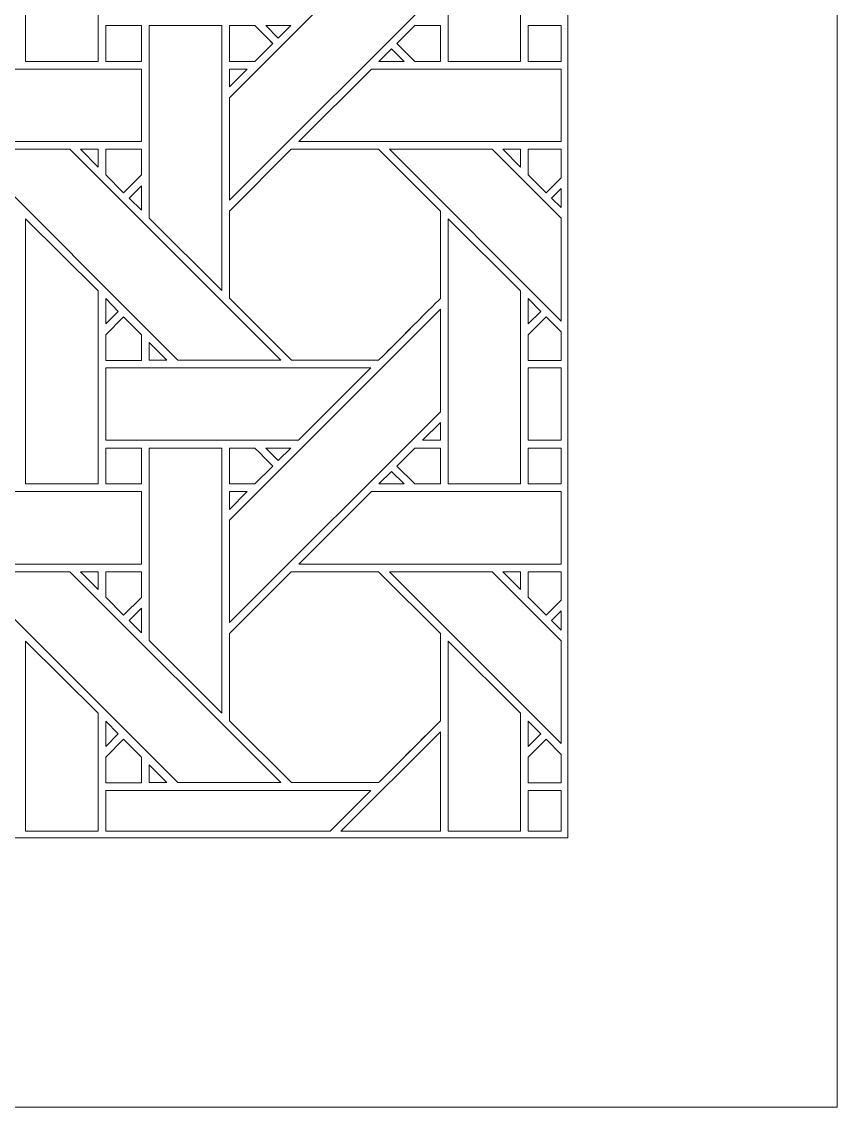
# Model space of a CAD drawing. Header units: inches. Extents: x 8.9 to 15.9, y 4.1 to 14.1.
# Drawn here: x 14.051 to 15.883, y 4.095 to 6.533 of the extents above; entities that cross this region are included whole.
import ezdxf

# ---------------------------------------------------------------- set-up
doc = ezdxf.new("R2010")
doc.units = ezdxf.units.IN
doc.header["$MEASUREMENT"] = 0
doc.layers.add('Design', color=7, linetype='Continuous', lineweight=0)

msp = doc.modelspace()

# ---------------------------------------------------------------- linework, layer by layer
at = {"layer": 'Design'}
for points, knots in [([(12.3829, 14.0948), (10.4499, 14.0948), (8.8829, 12.5278), (8.8829, 10.5948), (8.8829, 10.5948), (8.8829, 4.0948), (8.8829, 4.0948), (8.8829, 4.0948), (15.8829, 4.0948), (15.8829, 4.0948), (15.8829, 4.0948), (15.8829, 10.5948), (15.8829, 10.5948), (15.8829, 12.5278), (14.3159, 14.0948), (12.3829, 14.0948)], [0, 0, 0, 0, 1, 1, 1, 2, 2, 2, 3, 3, 3, 4, 4, 4, 5, 5, 5, 5]), ([(12.3829, 13.4898), (10.7865, 13.4898), (9.4879, 12.1911), (9.4879, 10.5948), (9.4879, 10.5948), (9.4879, 4.6998), (9.4879, 4.6998), (9.4879, 4.6998), (15.2779, 4.6998), (15.2779, 4.6998), (15.2779, 4.6998), (15.2779, 10.5948), (15.2779, 10.5948), (15.2779, 12.1911), (13.9792, 13.4898), (12.3829, 13.4898)], [0, 0, 0, 0, 1, 1, 1, 2, 2, 2, 3, 3, 3, 4, 4, 4, 5, 5, 5, 5]), ([(14.0599, 6.4432), (14.0599, 6.4432), (14.0599, 7.0391), (14.0599, 7.0391), (14.0599, 7.0391), (14.2227, 6.8769), (14.2227, 6.8769), (14.2227, 6.8769), (14.2227, 6.4432), (14.2227, 6.4432), (14.2227, 6.4432), (14.0599, 6.4432), (14.0599, 6.4432)], [0, 0, 0, 0, 1, 1, 1, 2, 2, 2, 3, 3, 3, 4, 4, 4, 4]), ([(15.0087, 6.4432), (15.0087, 6.4432), (15.0087, 7.0391), (15.0087, 7.0391), (15.0087, 7.0391), (15.1714, 6.8769), (15.1714, 6.8769), (15.1714, 6.8769), (15.1714, 6.4432), (15.1714, 6.4432), (15.1714, 6.4432), (15.0087, 6.4432), (15.0087, 6.4432)], [0, 0, 0, 0, 1, 1, 1, 2, 2, 2, 3, 3, 3, 4, 4, 4, 4]), ([(14.5179, 6.1318), (14.5179, 6.1318), (14.5179, 6.3619), (14.5179, 6.3619), (14.5179, 6.3619), (14.9915, 6.8355), (14.9915, 6.8355), (14.9915, 6.8355), (14.9915, 6.6055), (14.9915, 6.6055), (14.9915, 6.6055), (14.5179, 6.1318), (14.5179, 6.1318)], [0, 0, 0, 0, 1, 1, 1, 2, 2, 2, 3, 3, 3, 4, 4, 4, 4]), ([(14.3203, 6.4432), (14.3203, 6.4432), (14.24, 6.4432), (14.24, 6.4432), (14.24, 6.4432), (14.24, 6.524), (14.24, 6.524), (14.24, 6.524), (14.3203, 6.524), (14.3203, 6.524), (14.3203, 6.524), (14.3203, 6.4432), (14.3203, 6.4432)], [0, 0, 0, 0, 1, 1, 1, 2, 2, 2, 3, 3, 3, 4, 4, 4, 4]), ([(14.24, 6.4432), (14.24, 6.4432), (14.24, 6.524), (14.24, 6.524), (14.24, 6.524), (14.3203, 6.524), (14.3203, 6.524), (14.3203, 6.524), (14.3203, 6.4432), (14.3203, 6.4432), (14.3203, 6.4432), (14.24, 6.4432), (14.24, 6.4432)], [0, 0, 0, 0, 1, 1, 1, 2, 2, 2, 3, 3, 3, 4, 4, 4, 4]), ([(14.5007, 5.9289), (14.5007, 5.9289), (14.3378, 6.0918), (14.3378, 6.0918), (14.3378, 6.0918), (14.3378, 6.524), (14.3378, 6.524), (14.3378, 6.524), (14.5007, 6.524), (14.5007, 6.524), (14.5007, 6.524), (14.5007, 5.9289), (14.5007, 5.9289)], [0, 0, 0, 0, 1, 1, 1, 2, 2, 2, 3, 3, 3, 4, 4, 4, 4]), ([(14.5749, 6.524), (14.5801, 6.5189), (14.6108, 6.4881), (14.6153, 6.4836), (14.6153, 6.4836), (14.5748, 6.4432), (14.5748, 6.4432), (14.5748, 6.4432), (14.5179, 6.4432), (14.5179, 6.4432), (14.5179, 6.4432), (14.5179, 6.524), (14.5179, 6.524), (14.5179, 6.524), (14.5749, 6.524), (14.5749, 6.524)], [0, 0, 0, 0, 1, 1, 1, 2, 2, 2, 3, 3, 3, 4, 4, 4, 5, 5, 5, 5]), ([(14.5179, 6.4432), (14.5179, 6.4432), (14.5179, 6.524), (14.5179, 6.524), (14.5179, 6.524), (14.5749, 6.524), (14.5749, 6.524), (14.5803, 6.5187), (14.6111, 6.4878), (14.6153, 6.4836), (14.6153, 6.4836), (14.5748, 6.4432), (14.5748, 6.4432), (14.5748, 6.4432), (14.5179, 6.4432), (14.5179, 6.4432)], [0, 0, 0, 0, 1, 1, 1, 2, 2, 2, 3, 3, 3, 4, 4, 4, 5, 5, 5, 5]), ([(14.5993, 6.524), (14.5993, 6.524), (14.6557, 6.524), (14.6557, 6.524), (14.6557, 6.524), (14.6275, 6.4958), (14.6275, 6.4958), (14.6275, 6.4958), (14.5993, 6.524), (14.5993, 6.524)], [0, 0, 0, 0, 1, 1, 1, 2, 2, 2, 3, 3, 3, 3]), ([(14.9915, 6.524), (14.9915, 6.524), (14.9915, 6.4432), (14.9915, 6.4432), (14.9915, 6.4432), (14.9344, 6.4432), (14.9344, 6.4432), (14.9344, 6.4432), (14.8941, 6.4836), (14.8941, 6.4836), (14.8941, 6.4836), (14.9345, 6.524), (14.9345, 6.524), (14.9345, 6.524), (14.9915, 6.524), (14.9915, 6.524)], [0, 0, 0, 0, 1, 1, 1, 2, 2, 2, 3, 3, 3, 4, 4, 4, 5, 5, 5, 5]), ([(14.8941, 6.4836), (14.8941, 6.4836), (14.9345, 6.524), (14.9345, 6.524), (14.9345, 6.524), (14.9915, 6.524), (14.9915, 6.524), (14.9915, 6.524), (14.9915, 6.4432), (14.9915, 6.4432), (14.9915, 6.4432), (14.9344, 6.4432), (14.9344, 6.4432), (14.9344, 6.4432), (14.8941, 6.4836), (14.8941, 6.4836)], [0, 0, 0, 0, 1, 1, 1, 2, 2, 2, 3, 3, 3, 4, 4, 4, 5, 5, 5, 5]), ([(15.2629, 6.4432), (15.2629, 6.4432), (15.1887, 6.4432), (15.1887, 6.4432), (15.1887, 6.4432), (15.1887, 6.524), (15.1887, 6.524), (15.1887, 6.524), (15.2629, 6.524), (15.2629, 6.524), (15.2629, 6.524), (15.2629, 6.4432), (15.2629, 6.4432)], [0, 0, 0, 0, 1, 1, 1, 2, 2, 2, 3, 3, 3, 4, 4, 4, 4]), ([(15.2629, 6.4432), (15.2629, 6.4432), (15.1887, 6.4432), (15.1887, 6.4432), (15.1887, 6.4432), (15.1887, 6.524), (15.1887, 6.524), (15.1887, 6.524), (15.2629, 6.524), (15.2629, 6.524), (15.2629, 6.524), (15.2629, 6.4432), (15.2629, 6.4432)], [0, 0, 0, 0, 1, 1, 1, 2, 2, 2, 3, 3, 3, 4, 4, 4, 4]), ([(14.8819, 6.4715), (14.8819, 6.4715), (14.9102, 6.4432), (14.9102, 6.4432), (14.9102, 6.4432), (14.8537, 6.4432), (14.8537, 6.4432), (14.8537, 6.4432), (14.8819, 6.4715), (14.8819, 6.4715)], [0, 0, 0, 0, 1, 1, 1, 2, 2, 2, 3, 3, 3, 3]), ([(14.3203, 6.4261), (14.3203, 6.4261), (14.3203, 6.2633), (14.3203, 6.2633), (14.3203, 6.2633), (13.725, 6.2633), (13.725, 6.2633), (13.725, 6.2633), (13.8878, 6.4261), (13.8878, 6.4261), (13.8878, 6.4261), (14.3203, 6.4261), (14.3203, 6.4261)], [0, 0, 0, 0, 1, 1, 1, 2, 2, 2, 3, 3, 3, 4, 4, 4, 4]), ([(14.5577, 6.4261), (14.5577, 6.4261), (14.5179, 6.3863), (14.5179, 6.3863), (14.5179, 6.3863), (14.5179, 6.4261), (14.5179, 6.4261), (14.5179, 6.4261), (14.5577, 6.4261), (14.5577, 6.4261)], [0, 0, 0, 0, 1, 1, 1, 2, 2, 2, 3, 3, 3, 3]), ([(15.2629, 6.2633), (15.2629, 6.2633), (14.6737, 6.2633), (14.6737, 6.2633), (14.6737, 6.2633), (14.8365, 6.4261), (14.8365, 6.4261), (14.8365, 6.4261), (15.2629, 6.4261), (15.2629, 6.4261), (15.2629, 6.4261), (15.2629, 6.2633), (15.2629, 6.2633)], [0, 0, 0, 0, 1, 1, 1, 2, 2, 2, 3, 3, 3, 4, 4, 4, 4]), ([(14.4018, 5.7725), (14.4018, 5.7725), (13.9283, 6.2462), (13.9283, 6.2462), (13.9283, 6.2462), (14.1592, 6.2462), (14.1592, 6.2462), (14.1592, 6.2462), (14.6329, 5.7725), (14.6329, 5.7725), (14.6329, 5.7725), (14.4018, 5.7725), (14.4018, 5.7725)], [0, 0, 0, 0, 1, 1, 1, 2, 2, 2, 3, 3, 3, 4, 4, 4, 4]), ([(14.2228, 6.2461), (14.2228, 6.2461), (14.2228, 6.2063), (14.2228, 6.2063), (14.2228, 6.2063), (14.1833, 6.2461), (14.1833, 6.2461), (14.1833, 6.2461), (14.2228, 6.2461), (14.2228, 6.2461)], [0, 0, 0, 0, 1, 1, 1, 2, 2, 2, 3, 3, 3, 3]), ([(14.3203, 6.2461), (14.3203, 6.2461), (14.3203, 6.1885), (14.3203, 6.1885), (14.3203, 6.1885), (14.2803, 6.1486), (14.2803, 6.1486), (14.2803, 6.1486), (14.24, 6.1889), (14.24, 6.1889), (14.24, 6.1889), (14.24, 6.2461), (14.24, 6.2461), (14.24, 6.2461), (14.3203, 6.2461), (14.3203, 6.2461)], [0, 0, 0, 0, 1, 1, 1, 2, 2, 2, 3, 3, 3, 4, 4, 4, 5, 5, 5, 5]), ([(14.2803, 6.1486), (14.2803, 6.1486), (14.24, 6.1889), (14.24, 6.1889), (14.24, 6.1889), (14.24, 6.2461), (14.24, 6.2461), (14.24, 6.2461), (14.3203, 6.2461), (14.3203, 6.2461), (14.3203, 6.2461), (14.3203, 6.1885), (14.3203, 6.1885), (14.3203, 6.1885), (14.2803, 6.1486), (14.2803, 6.1486)], [0, 0, 0, 0, 1, 1, 1, 2, 2, 2, 3, 3, 3, 4, 4, 4, 5, 5, 5, 5]), ([(14.6566, 6.2461), (14.6566, 6.2461), (14.8528, 6.2461), (14.8528, 6.2461), (14.8528, 6.2461), (14.9915, 6.1074), (14.9915, 6.1074), (14.9915, 6.1074), (14.9915, 5.9112), (14.9915, 5.9112), (14.9737, 5.8932), (14.8618, 5.7815), (14.8528, 5.7725), (14.8528, 5.7725), (14.6571, 5.7725), (14.6571, 5.7725), (14.6571, 5.7725), (14.5179, 5.9117), (14.5179, 5.9117), (14.5179, 5.9117), (14.5179, 6.1074), (14.5179, 6.1074), (14.5179, 6.1074), (14.6566, 6.2461), (14.6566, 6.2461)], [0, 0, 0, 0, 1, 1, 1, 2, 2, 2, 3, 3, 3, 4, 4, 4, 5, 5, 5, 6, 6, 6, 7, 7, 7, 8, 8, 8, 8]), ([(14.9915, 5.9112), (14.9737, 5.8932), (14.8617, 5.7814), (14.8528, 5.7725), (14.8528, 5.7725), (14.6571, 5.7725), (14.6571, 5.7725), (14.6571, 5.7725), (14.5179, 5.9117), (14.5179, 5.9117), (14.5179, 5.9117), (14.5179, 6.1074), (14.5179, 6.1074), (14.5179, 6.1074), (14.6566, 6.2461), (14.6566, 6.2461), (14.6566, 6.2461), (14.8528, 6.2461), (14.8528, 6.2461), (14.8528, 6.2461), (14.9915, 6.1074), (14.9915, 6.1074), (14.9915, 6.1074), (14.9915, 5.9112), (14.9915, 5.9112)], [0, 0, 0, 0, 1, 1, 1, 2, 2, 2, 3, 3, 3, 4, 4, 4, 5, 5, 5, 6, 6, 6, 7, 7, 7, 8, 8, 8, 8]), ([(15.2629, 5.8602), (15.2629, 5.8602), (14.877, 6.2462), (14.877, 6.2462), (14.877, 6.2462), (15.1079, 6.2462), (15.1079, 6.2462), (15.1079, 6.2462), (15.2629, 6.0912), (15.2629, 6.0912), (15.2629, 6.0912), (15.2629, 5.8602), (15.2629, 5.8602)], [0, 0, 0, 0, 1, 1, 1, 2, 2, 2, 3, 3, 3, 4, 4, 4, 4]), ([(15.1321, 6.2461), (15.1321, 6.2461), (15.1715, 6.2461), (15.1715, 6.2461), (15.1715, 6.2461), (15.1715, 6.2063), (15.1715, 6.2063), (15.1715, 6.2063), (15.1321, 6.2461), (15.1321, 6.2461)], [0, 0, 0, 0, 1, 1, 1, 2, 2, 2, 3, 3, 3, 3]), ([(15.2629, 6.2461), (15.2629, 6.2461), (15.2629, 6.1824), (15.2629, 6.1824), (15.2629, 6.1824), (15.2291, 6.1486), (15.2291, 6.1486), (15.2291, 6.1486), (15.1887, 6.1889), (15.1887, 6.1889), (15.1887, 6.1889), (15.1887, 6.2461), (15.1887, 6.2461), (15.1887, 6.2461), (15.2629, 6.2461), (15.2629, 6.2461)], [0, 0, 0, 0, 1, 1, 1, 2, 2, 2, 3, 3, 3, 4, 4, 4, 5, 5, 5, 5]), ([(15.2629, 6.1824), (15.2629, 6.1824), (15.2291, 6.1486), (15.2291, 6.1486), (15.2291, 6.1486), (15.1887, 6.1889), (15.1887, 6.1889), (15.1887, 6.1889), (15.1887, 6.2461), (15.1887, 6.2461), (15.1887, 6.2461), (15.2629, 6.2461), (15.2629, 6.2461), (15.2629, 6.2461), (15.2629, 6.1824), (15.2629, 6.1824)], [0, 0, 0, 0, 1, 1, 1, 2, 2, 2, 3, 3, 3, 4, 4, 4, 5, 5, 5, 5]), ([(14.3203, 6.1643), (14.3203, 6.1643), (14.3203, 6.1091), (14.3203, 6.1091), (14.3203, 6.1091), (14.2925, 6.1365), (14.2925, 6.1365), (14.2925, 6.1365), (14.3203, 6.1643), (14.3203, 6.1643)], [0, 0, 0, 0, 1, 1, 1, 2, 2, 2, 3, 3, 3, 3]), ([(15.2629, 6.1152), (15.2629, 6.1152), (15.2412, 6.1365), (15.2412, 6.1365), (15.2412, 6.1365), (15.2629, 6.1582), (15.2629, 6.1582), (15.2629, 6.1582), (15.2629, 6.1152), (15.2629, 6.1152)], [0, 0, 0, 0, 1, 1, 1, 2, 2, 2, 3, 3, 3, 3]), ([(14.0599, 5.4945), (14.0599, 5.4945), (14.0599, 6.0903), (14.0599, 6.0903), (14.0599, 6.0903), (14.2227, 5.9282), (14.2227, 5.9282), (14.2227, 5.9282), (14.2227, 5.4945), (14.2227, 5.4945), (14.2227, 5.4945), (14.0599, 5.4945), (14.0599, 5.4945)], [0, 0, 0, 0, 1, 1, 1, 2, 2, 2, 3, 3, 3, 4, 4, 4, 4]), ([(15.0087, 5.4945), (15.0087, 5.4945), (15.0087, 6.0903), (15.0087, 6.0903), (15.0087, 6.0903), (15.1714, 5.9282), (15.1714, 5.9282), (15.1714, 5.9282), (15.1714, 5.4945), (15.1714, 5.4945), (15.1714, 5.4945), (15.0087, 5.4945), (15.0087, 5.4945)], [0, 0, 0, 0, 1, 1, 1, 2, 2, 2, 3, 3, 3, 4, 4, 4, 4]), ([(14.24, 5.8539), (14.24, 5.8539), (14.24, 5.9107), (14.24, 5.9107), (14.24, 5.9107), (14.2682, 5.8821), (14.2682, 5.8821), (14.2682, 5.8821), (14.24, 5.8539), (14.24, 5.8539)], [0, 0, 0, 0, 1, 1, 1, 2, 2, 2, 3, 3, 3, 3]), ([(15.1887, 5.8539), (15.1887, 5.8539), (15.1887, 5.9107), (15.1887, 5.9107), (15.1887, 5.9107), (15.2169, 5.8821), (15.2169, 5.8821), (15.2169, 5.8821), (15.1887, 5.8539), (15.1887, 5.8539)], [0, 0, 0, 0, 1, 1, 1, 2, 2, 2, 3, 3, 3, 3]), ([(14.5179, 5.4132), (14.5179, 5.4132), (14.9915, 5.8868), (14.9915, 5.8868), (14.9915, 5.8868), (14.9915, 5.6567), (14.9915, 5.6567), (14.9915, 5.6567), (14.5179, 5.1831), (14.5179, 5.1831), (14.5179, 5.1831), (14.5179, 5.4132), (14.5179, 5.4132)], [0, 0, 0, 0, 1, 1, 1, 2, 2, 2, 3, 3, 3, 4, 4, 4, 4]), ([(14.24, 5.7722), (14.24, 5.7722), (14.24, 5.8295), (14.24, 5.8295), (14.24, 5.8295), (14.2803, 5.8699), (14.2803, 5.8699), (14.2803, 5.8699), (14.3207, 5.8295), (14.3207, 5.8295), (14.3207, 5.8295), (14.3207, 5.7722), (14.3207, 5.7722), (14.3207, 5.7722), (14.24, 5.7722), (14.24, 5.7722)], [0, 0, 0, 0, 1, 1, 1, 2, 2, 2, 3, 3, 3, 4, 4, 4, 5, 5, 5, 5]), ([(14.2803, 5.8699), (14.2803, 5.8699), (14.3207, 5.8295), (14.3207, 5.8295), (14.3207, 5.8295), (14.3207, 5.7722), (14.3207, 5.7722), (14.3207, 5.7722), (14.24, 5.7722), (14.24, 5.7722), (14.24, 5.7722), (14.24, 5.8295), (14.24, 5.8295), (14.24, 5.8295), (14.2803, 5.8699), (14.2803, 5.8699)], [0, 0, 0, 0, 1, 1, 1, 2, 2, 2, 3, 3, 3, 4, 4, 4, 5, 5, 5, 5]), ([(15.1887, 5.7722), (15.1887, 5.7722), (15.1887, 5.8295), (15.1887, 5.8295), (15.1887, 5.8295), (15.2291, 5.8699), (15.2291, 5.8699), (15.2291, 5.8699), (15.2629, 5.8361), (15.2629, 5.8361), (15.2629, 5.8361), (15.2629, 5.7722), (15.2629, 5.7722), (15.2629, 5.7722), (15.1887, 5.7722), (15.1887, 5.7722)], [0, 0, 0, 0, 1, 1, 1, 2, 2, 2, 3, 3, 3, 4, 4, 4, 5, 5, 5, 5]), ([(15.2629, 5.7722), (15.2629, 5.7722), (15.1887, 5.7722), (15.1887, 5.7722), (15.1887, 5.7722), (15.1887, 5.8295), (15.1887, 5.8295), (15.1887, 5.8295), (15.2291, 5.8699), (15.2291, 5.8699), (15.2291, 5.8699), (15.2629, 5.8361), (15.2629, 5.8361), (15.2629, 5.8361), (15.2629, 5.7722), (15.2629, 5.7722)], [0, 0, 0, 0, 1, 1, 1, 2, 2, 2, 3, 3, 3, 4, 4, 4, 5, 5, 5, 5]), ([(14.3379, 5.7725), (14.3379, 5.7725), (14.3379, 5.8123), (14.3379, 5.8123), (14.3379, 5.8123), (14.3776, 5.7725), (14.3776, 5.7725), (14.3776, 5.7725), (14.3379, 5.7725), (14.3379, 5.7725)], [0, 0, 0, 0, 1, 1, 1, 2, 2, 2, 3, 3, 3, 3]), ([(14.24, 5.5926), (14.24, 5.5926), (14.24, 5.7553), (14.24, 5.7553), (14.24, 5.7553), (14.8357, 5.7553), (14.8357, 5.7553), (14.8357, 5.7553), (14.673, 5.5926), (14.673, 5.5926), (14.673, 5.5926), (14.24, 5.5926), (14.24, 5.5926)], [0, 0, 0, 0, 1, 1, 1, 2, 2, 2, 3, 3, 3, 4, 4, 4, 4]), ([(15.2629, 5.5926), (15.2629, 5.5926), (15.1887, 5.5926), (15.1887, 5.5926), (15.1887, 5.5926), (15.1887, 5.7553), (15.1887, 5.7553), (15.1887, 5.7553), (15.2629, 5.7553), (15.2629, 5.7553), (15.2629, 5.7553), (15.2629, 5.5926), (15.2629, 5.5926)], [0, 0, 0, 0, 1, 1, 1, 2, 2, 2, 3, 3, 3, 4, 4, 4, 4]), ([(14.9915, 5.6323), (14.9915, 5.6323), (14.9915, 5.5926), (14.9915, 5.5926), (14.9915, 5.5926), (14.9517, 5.5926), (14.9517, 5.5926), (14.9517, 5.5926), (14.9915, 5.6323), (14.9915, 5.6323)], [0, 0, 0, 0, 1, 1, 1, 2, 2, 2, 3, 3, 3, 3]), ([(14.3203, 5.4945), (14.3203, 5.4945), (14.24, 5.4945), (14.24, 5.4945), (14.24, 5.4945), (14.24, 5.5753), (14.24, 5.5753), (14.24, 5.5753), (14.3203, 5.5753), (14.3203, 5.5753), (14.3203, 5.5753), (14.3203, 5.4945), (14.3203, 5.4945)], [0, 0, 0, 0, 1, 1, 1, 2, 2, 2, 3, 3, 3, 4, 4, 4, 4]), ([(14.24, 5.4945), (14.24, 5.4945), (14.24, 5.5753), (14.24, 5.5753), (14.24, 5.5753), (14.3203, 5.5753), (14.3203, 5.5753), (14.3203, 5.5753), (14.3203, 5.4945), (14.3203, 5.4945), (14.3203, 5.4945), (14.24, 5.4945), (14.24, 5.4945)], [0, 0, 0, 0, 1, 1, 1, 2, 2, 2, 3, 3, 3, 4, 4, 4, 4]), ([(14.5007, 5.5753), (14.5007, 5.5753), (14.5007, 4.9802), (14.5007, 4.9802), (14.5007, 4.9802), (14.3378, 5.1431), (14.3378, 5.1431), (14.3378, 5.1431), (14.3378, 5.5753), (14.3378, 5.5753), (14.3378, 5.5753), (14.5007, 5.5753), (14.5007, 5.5753)], [0, 0, 0, 0, 1, 1, 1, 2, 2, 2, 3, 3, 3, 4, 4, 4, 4]), ([(14.5749, 5.5753), (14.5801, 5.5701), (14.6108, 5.5393), (14.6153, 5.5349), (14.6153, 5.5349), (14.5748, 5.4945), (14.5748, 5.4945), (14.5748, 5.4945), (14.5179, 5.4945), (14.5179, 5.4945), (14.5179, 5.4945), (14.5179, 5.5753), (14.5179, 5.5753), (14.5179, 5.5753), (14.5749, 5.5753), (14.5749, 5.5753)], [0, 0, 0, 0, 1, 1, 1, 2, 2, 2, 3, 3, 3, 4, 4, 4, 5, 5, 5, 5]), ([(14.5179, 5.4945), (14.5179, 5.4945), (14.5179, 5.5753), (14.5179, 5.5753), (14.5179, 5.5753), (14.5749, 5.5753), (14.5749, 5.5753), (14.5801, 5.5701), (14.6108, 5.5393), (14.6153, 5.5349), (14.6153, 5.5349), (14.5748, 5.4945), (14.5748, 5.4945), (14.5748, 5.4945), (14.5179, 5.4945), (14.5179, 5.4945)], [0, 0, 0, 0, 1, 1, 1, 2, 2, 2, 3, 3, 3, 4, 4, 4, 5, 5, 5, 5]), ([(14.5993, 5.5753), (14.5993, 5.5753), (14.6557, 5.5753), (14.6557, 5.5753), (14.6557, 5.5753), (14.6275, 5.5471), (14.6275, 5.5471), (14.6275, 5.5471), (14.5993, 5.5753), (14.5993, 5.5753)], [0, 0, 0, 0, 1, 1, 1, 2, 2, 2, 3, 3, 3, 3]), ([(14.9915, 5.5753), (14.9915, 5.5753), (14.9915, 5.4945), (14.9915, 5.4945), (14.9915, 5.4945), (14.9344, 5.4945), (14.9344, 5.4945), (14.9344, 5.4945), (14.8941, 5.5348), (14.8941, 5.5348), (14.8941, 5.5348), (14.9345, 5.5753), (14.9345, 5.5753), (14.9345, 5.5753), (14.9915, 5.5753), (14.9915, 5.5753)], [0, 0, 0, 0, 1, 1, 1, 2, 2, 2, 3, 3, 3, 4, 4, 4, 5, 5, 5, 5]), ([(14.8941, 5.5348), (14.8941, 5.5348), (14.9345, 5.5753), (14.9345, 5.5753), (14.9345, 5.5753), (14.9915, 5.5753), (14.9915, 5.5753), (14.9915, 5.5753), (14.9915, 5.4945), (14.9915, 5.4945), (14.9915, 5.4945), (14.9344, 5.4945), (14.9344, 5.4945), (14.9344, 5.4945), (14.8941, 5.5348), (14.8941, 5.5348)], [0, 0, 0, 0, 1, 1, 1, 2, 2, 2, 3, 3, 3, 4, 4, 4, 5, 5, 5, 5]), ([(15.2629, 5.4945), (15.2629, 5.4945), (15.1887, 5.4945), (15.1887, 5.4945), (15.1887, 5.4945), (15.1887, 5.5753), (15.1887, 5.5753), (15.1887, 5.5753), (15.2629, 5.5753), (15.2629, 5.5753), (15.2629, 5.5753), (15.2629, 5.4945), (15.2629, 5.4945)], [0, 0, 0, 0, 1, 1, 1, 2, 2, 2, 3, 3, 3, 4, 4, 4, 4]), ([(15.2629, 5.4945), (15.2629, 5.4945), (15.1887, 5.4945), (15.1887, 5.4945), (15.1887, 5.4945), (15.1887, 5.5753), (15.1887, 5.5753), (15.1887, 5.5753), (15.2629, 5.5753), (15.2629, 5.5753), (15.2629, 5.5753), (15.2629, 5.4945), (15.2629, 5.4945)], [0, 0, 0, 0, 1, 1, 1, 2, 2, 2, 3, 3, 3, 4, 4, 4, 4]), ([(14.8819, 5.5228), (14.8819, 5.5228), (14.9102, 5.4945), (14.9102, 5.4945), (14.9102, 5.4945), (14.8537, 5.4945), (14.8537, 5.4945), (14.8537, 5.4945), (14.8819, 5.5228), (14.8819, 5.5228)], [0, 0, 0, 0, 1, 1, 1, 2, 2, 2, 3, 3, 3, 3]), ([(13.725, 5.3146), (13.725, 5.3146), (13.8878, 5.4774), (13.8878, 5.4774), (13.8878, 5.4774), (14.3203, 5.4774), (14.3203, 5.4774), (14.3203, 5.4774), (14.3203, 5.3146), (14.3203, 5.3146), (14.3203, 5.3146), (13.725, 5.3146), (13.725, 5.3146)], [0, 0, 0, 0, 1, 1, 1, 2, 2, 2, 3, 3, 3, 4, 4, 4, 4]), ([(14.5577, 5.4774), (14.5577, 5.4774), (14.5179, 5.4375), (14.5179, 5.4375), (14.5179, 5.4375), (14.5179, 5.4774), (14.5179, 5.4774), (14.5179, 5.4774), (14.5577, 5.4774), (14.5577, 5.4774)], [0, 0, 0, 0, 1, 1, 1, 2, 2, 2, 3, 3, 3, 3]), ([(15.2629, 5.3146), (15.2629, 5.3146), (14.6737, 5.3146), (14.6737, 5.3146), (14.6737, 5.3146), (14.8365, 5.4774), (14.8365, 5.4774), (14.8365, 5.4774), (15.2629, 5.4774), (15.2629, 5.4774), (15.2629, 5.4774), (15.2629, 5.3146), (15.2629, 5.3146)], [0, 0, 0, 0, 1, 1, 1, 2, 2, 2, 3, 3, 3, 4, 4, 4, 4]), ([(13.9283, 5.2974), (13.9283, 5.2974), (14.1592, 5.2974), (14.1592, 5.2974), (14.1592, 5.2974), (14.6329, 4.8238), (14.6329, 4.8238), (14.6329, 4.8238), (14.4018, 4.8238), (14.4018, 4.8238), (14.4018, 4.8238), (13.9283, 5.2974), (13.9283, 5.2974)], [0, 0, 0, 0, 1, 1, 1, 2, 2, 2, 3, 3, 3, 4, 4, 4, 4]), ([(14.2228, 5.2974), (14.2228, 5.2974), (14.2228, 5.2576), (14.2228, 5.2576), (14.2228, 5.2576), (14.1833, 5.2974), (14.1833, 5.2974), (14.1833, 5.2974), (14.2228, 5.2974), (14.2228, 5.2974)], [0, 0, 0, 0, 1, 1, 1, 2, 2, 2, 3, 3, 3, 3]), ([(14.3203, 5.2974), (14.3203, 5.2974), (14.3203, 5.2398), (14.3203, 5.2398), (14.3203, 5.2398), (14.2803, 5.1998), (14.2803, 5.1998), (14.2803, 5.1998), (14.24, 5.2402), (14.24, 5.2402), (14.24, 5.2402), (14.24, 5.2974), (14.24, 5.2974), (14.24, 5.2974), (14.3203, 5.2974), (14.3203, 5.2974)], [0, 0, 0, 0, 1, 1, 1, 2, 2, 2, 3, 3, 3, 4, 4, 4, 5, 5, 5, 5]), ([(14.2803, 5.1998), (14.2803, 5.1998), (14.24, 5.2402), (14.24, 5.2402), (14.24, 5.2402), (14.24, 5.2974), (14.24, 5.2974), (14.24, 5.2974), (14.3203, 5.2974), (14.3203, 5.2974), (14.3203, 5.2974), (14.3203, 5.2398), (14.3203, 5.2398), (14.3203, 5.2398), (14.2803, 5.1998), (14.2803, 5.1998)], [0, 0, 0, 0, 1, 1, 1, 2, 2, 2, 3, 3, 3, 4, 4, 4, 5, 5, 5, 5]), ([(14.6566, 5.2974), (14.6566, 5.2974), (14.8528, 5.2974), (14.8528, 5.2974), (14.8528, 5.2974), (14.9915, 5.1587), (14.9915, 5.1587), (14.9915, 5.1587), (14.9915, 4.9624), (14.9915, 4.9624), (14.9737, 4.9445), (14.8618, 4.8328), (14.8528, 4.8238), (14.8528, 4.8238), (14.6571, 4.8238), (14.6571, 4.8238), (14.6571, 4.8238), (14.5179, 4.963), (14.5179, 4.963), (14.5179, 4.963), (14.5179, 5.1587), (14.5179, 5.1587), (14.5179, 5.1587), (14.6566, 5.2974), (14.6566, 5.2974)], [0, 0, 0, 0, 1, 1, 1, 2, 2, 2, 3, 3, 3, 4, 4, 4, 5, 5, 5, 6, 6, 6, 7, 7, 7, 8, 8, 8, 8]), ([(14.9915, 4.9624), (14.9736, 4.9444), (14.8617, 4.8327), (14.8528, 4.8238), (14.8528, 4.8238), (14.6571, 4.8238), (14.6571, 4.8238), (14.6571, 4.8238), (14.5179, 4.963), (14.5179, 4.963), (14.5179, 4.963), (14.5179, 5.1587), (14.5179, 5.1587), (14.5179, 5.1587), (14.6566, 5.2974), (14.6566, 5.2974), (14.6566, 5.2974), (14.8528, 5.2974), (14.8528, 5.2974), (14.8528, 5.2974), (14.9915, 5.1587), (14.9915, 5.1587), (14.9915, 5.1587), (14.9915, 4.9624), (14.9915, 4.9624)], [0, 0, 0, 0, 1, 1, 1, 2, 2, 2, 3, 3, 3, 4, 4, 4, 5, 5, 5, 6, 6, 6, 7, 7, 7, 8, 8, 8, 8]), ([(15.2629, 4.9115), (15.2629, 4.9115), (14.877, 5.2974), (14.877, 5.2974), (14.877, 5.2974), (15.1079, 5.2974), (15.1079, 5.2974), (15.1079, 5.2974), (15.2629, 5.1425), (15.2629, 5.1425), (15.2629, 5.1425), (15.2629, 4.9115), (15.2629, 4.9115)], [0, 0, 0, 0, 1, 1, 1, 2, 2, 2, 3, 3, 3, 4, 4, 4, 4]), ([(15.1321, 5.2974), (15.1321, 5.2974), (15.1715, 5.2974), (15.1715, 5.2974), (15.1715, 5.2974), (15.1715, 5.2576), (15.1715, 5.2576), (15.1715, 5.2576), (15.1321, 5.2974), (15.1321, 5.2974)], [0, 0, 0, 0, 1, 1, 1, 2, 2, 2, 3, 3, 3, 3]), ([(15.2629, 5.2974), (15.2629, 5.2974), (15.2629, 5.2337), (15.2629, 5.2337), (15.2629, 5.2337), (15.2291, 5.1998), (15.2291, 5.1998), (15.2291, 5.1998), (15.1887, 5.2402), (15.1887, 5.2402), (15.1887, 5.2402), (15.1887, 5.2974), (15.1887, 5.2974), (15.1887, 5.2974), (15.2629, 5.2974), (15.2629, 5.2974)], [0, 0, 0, 0, 1, 1, 1, 2, 2, 2, 3, 3, 3, 4, 4, 4, 5, 5, 5, 5]), ([(15.2629, 5.2337), (15.2629, 5.2337), (15.2291, 5.1998), (15.2291, 5.1998), (15.2291, 5.1998), (15.1887, 5.2402), (15.1887, 5.2402), (15.1887, 5.2402), (15.1887, 5.2974), (15.1887, 5.2974), (15.1887, 5.2974), (15.2629, 5.2974), (15.2629, 5.2974), (15.2629, 5.2974), (15.2629, 5.2337), (15.2629, 5.2337)], [0, 0, 0, 0, 1, 1, 1, 2, 2, 2, 3, 3, 3, 4, 4, 4, 5, 5, 5, 5]), ([(14.3203, 5.2156), (14.3203, 5.2156), (14.3203, 5.1604), (14.3203, 5.1604), (14.3203, 5.1604), (14.2925, 5.1878), (14.2925, 5.1878), (14.2925, 5.1878), (14.3203, 5.2156), (14.3203, 5.2156)], [0, 0, 0, 0, 1, 1, 1, 2, 2, 2, 3, 3, 3, 3]), ([(15.2629, 5.1665), (15.2629, 5.1665), (15.2412, 5.1878), (15.2412, 5.1878), (15.2412, 5.1878), (15.2629, 5.2095), (15.2629, 5.2095), (15.2629, 5.2095), (15.2629, 5.1665), (15.2629, 5.1665)], [0, 0, 0, 0, 1, 1, 1, 2, 2, 2, 3, 3, 3, 3]), ([(14.2227, 4.7148), (14.2227, 4.7148), (14.0599, 4.7148), (14.0599, 4.7148), (14.0599, 4.7148), (14.0599, 5.1416), (14.0599, 5.1416), (14.0599, 5.1416), (14.2227, 4.9795), (14.2227, 4.9795), (14.2227, 4.9795), (14.2227, 4.7148), (14.2227, 4.7148)], [0, 0, 0, 0, 1, 1, 1, 2, 2, 2, 3, 3, 3, 4, 4, 4, 4]), ([(15.1714, 4.7148), (15.1714, 4.7148), (15.0087, 4.7148), (15.0087, 4.7148), (15.0087, 4.7148), (15.0087, 5.1416), (15.0087, 5.1416), (15.0087, 5.1416), (15.1714, 4.9795), (15.1714, 4.9795), (15.1714, 4.9795), (15.1714, 4.7148), (15.1714, 4.7148)], [0, 0, 0, 0, 1, 1, 1, 2, 2, 2, 3, 3, 3, 4, 4, 4, 4]), ([(14.24, 4.9052), (14.24, 4.9052), (14.24, 4.962), (14.24, 4.962), (14.24, 4.962), (14.2682, 4.9334), (14.2682, 4.9334), (14.2682, 4.9334), (14.24, 4.9052), (14.24, 4.9052)], [0, 0, 0, 0, 1, 1, 1, 2, 2, 2, 3, 3, 3, 3]), ([(15.1887, 4.9052), (15.1887, 4.9052), (15.1887, 4.962), (15.1887, 4.962), (15.1887, 4.962), (15.2169, 4.9334), (15.2169, 4.9334), (15.2169, 4.9334), (15.1887, 4.9052), (15.1887, 4.9052)], [0, 0, 0, 0, 1, 1, 1, 2, 2, 2, 3, 3, 3, 3]), ([(14.9915, 4.7148), (14.9915, 4.7148), (14.7682, 4.7148), (14.7682, 4.7148), (14.7682, 4.7148), (14.9915, 4.938), (14.9915, 4.938), (14.9915, 4.938), (14.9915, 4.7148), (14.9915, 4.7148)], [0, 0, 0, 0, 1, 1, 1, 2, 2, 2, 3, 3, 3, 3]), ([(14.3207, 4.8808), (14.3207, 4.8808), (14.3207, 4.8235), (14.3207, 4.8235), (14.3207, 4.8235), (14.24, 4.8235), (14.24, 4.8235), (14.24, 4.8235), (14.24, 4.8808), (14.24, 4.8808), (14.24, 4.8808), (14.2803, 4.9211), (14.2803, 4.9211), (14.2803, 4.9211), (14.3207, 4.8808), (14.3207, 4.8808)], [0, 0, 0, 0, 1, 1, 1, 2, 2, 2, 3, 3, 3, 4, 4, 4, 5, 5, 5, 5]), ([(14.24, 4.8808), (14.24, 4.8808), (14.2803, 4.9211), (14.2803, 4.9211), (14.2803, 4.9211), (14.3207, 4.8808), (14.3207, 4.8808), (14.3207, 4.8808), (14.3207, 4.8235), (14.3207, 4.8235), (14.3207, 4.8235), (14.24, 4.8235), (14.24, 4.8235), (14.24, 4.8235), (14.24, 4.8808), (14.24, 4.8808)], [0, 0, 0, 0, 1, 1, 1, 2, 2, 2, 3, 3, 3, 4, 4, 4, 5, 5, 5, 5]), ([(15.1887, 4.8235), (15.1887, 4.8235), (15.1887, 4.8808), (15.1887, 4.8808), (15.1887, 4.8808), (15.2291, 4.9211), (15.2291, 4.9211), (15.2291, 4.9211), (15.2629, 4.8873), (15.2629, 4.8873), (15.2629, 4.8873), (15.2629, 4.8235), (15.2629, 4.8235), (15.2629, 4.8235), (15.1887, 4.8235), (15.1887, 4.8235)], [0, 0, 0, 0, 1, 1, 1, 2, 2, 2, 3, 3, 3, 4, 4, 4, 5, 5, 5, 5]), ([(15.2629, 4.8235), (15.2629, 4.8235), (15.1887, 4.8235), (15.1887, 4.8235), (15.1887, 4.8235), (15.1887, 4.8808), (15.1887, 4.8808), (15.1887, 4.8808), (15.2291, 4.9211), (15.2291, 4.9211), (15.2291, 4.9211), (15.2629, 4.8873), (15.2629, 4.8873), (15.2629, 4.8873), (15.2629, 4.8235), (15.2629, 4.8235)], [0, 0, 0, 0, 1, 1, 1, 2, 2, 2, 3, 3, 3, 4, 4, 4, 5, 5, 5, 5]), ([(14.3776, 4.8238), (14.3776, 4.8238), (14.3379, 4.8238), (14.3379, 4.8238), (14.3379, 4.8238), (14.3379, 4.8635), (14.3379, 4.8635), (14.3379, 4.8635), (14.3776, 4.8238), (14.3776, 4.8238)], [0, 0, 0, 0, 1, 1, 1, 2, 2, 2, 3, 3, 3, 3]), ([(14.24, 4.7148), (14.24, 4.7148), (14.24, 4.8065), (14.24, 4.8065), (14.24, 4.8065), (14.8357, 4.8065), (14.8357, 4.8065), (14.8357, 4.8065), (14.7439, 4.7148), (14.7439, 4.7148), (14.7439, 4.7148), (14.24, 4.7148), (14.24, 4.7148)], [0, 0, 0, 0, 1, 1, 1, 2, 2, 2, 3, 3, 3, 4, 4, 4, 4]), ([(15.2629, 4.7148), (15.2629, 4.7148), (15.1887, 4.7148), (15.1887, 4.7148), (15.1887, 4.7148), (15.1887, 4.8065), (15.1887, 4.8065), (15.1887, 4.8065), (15.2629, 4.8065), (15.2629, 4.8065), (15.2629, 4.8065), (15.2629, 4.7148), (15.2629, 4.7148)], [0, 0, 0, 0, 1, 1, 1, 2, 2, 2, 3, 3, 3, 4, 4, 4, 4])]:
    msp.add_open_spline(points, degree=3, knots=knots, dxfattribs=at)

doc.saveas('drawing.dxf')
